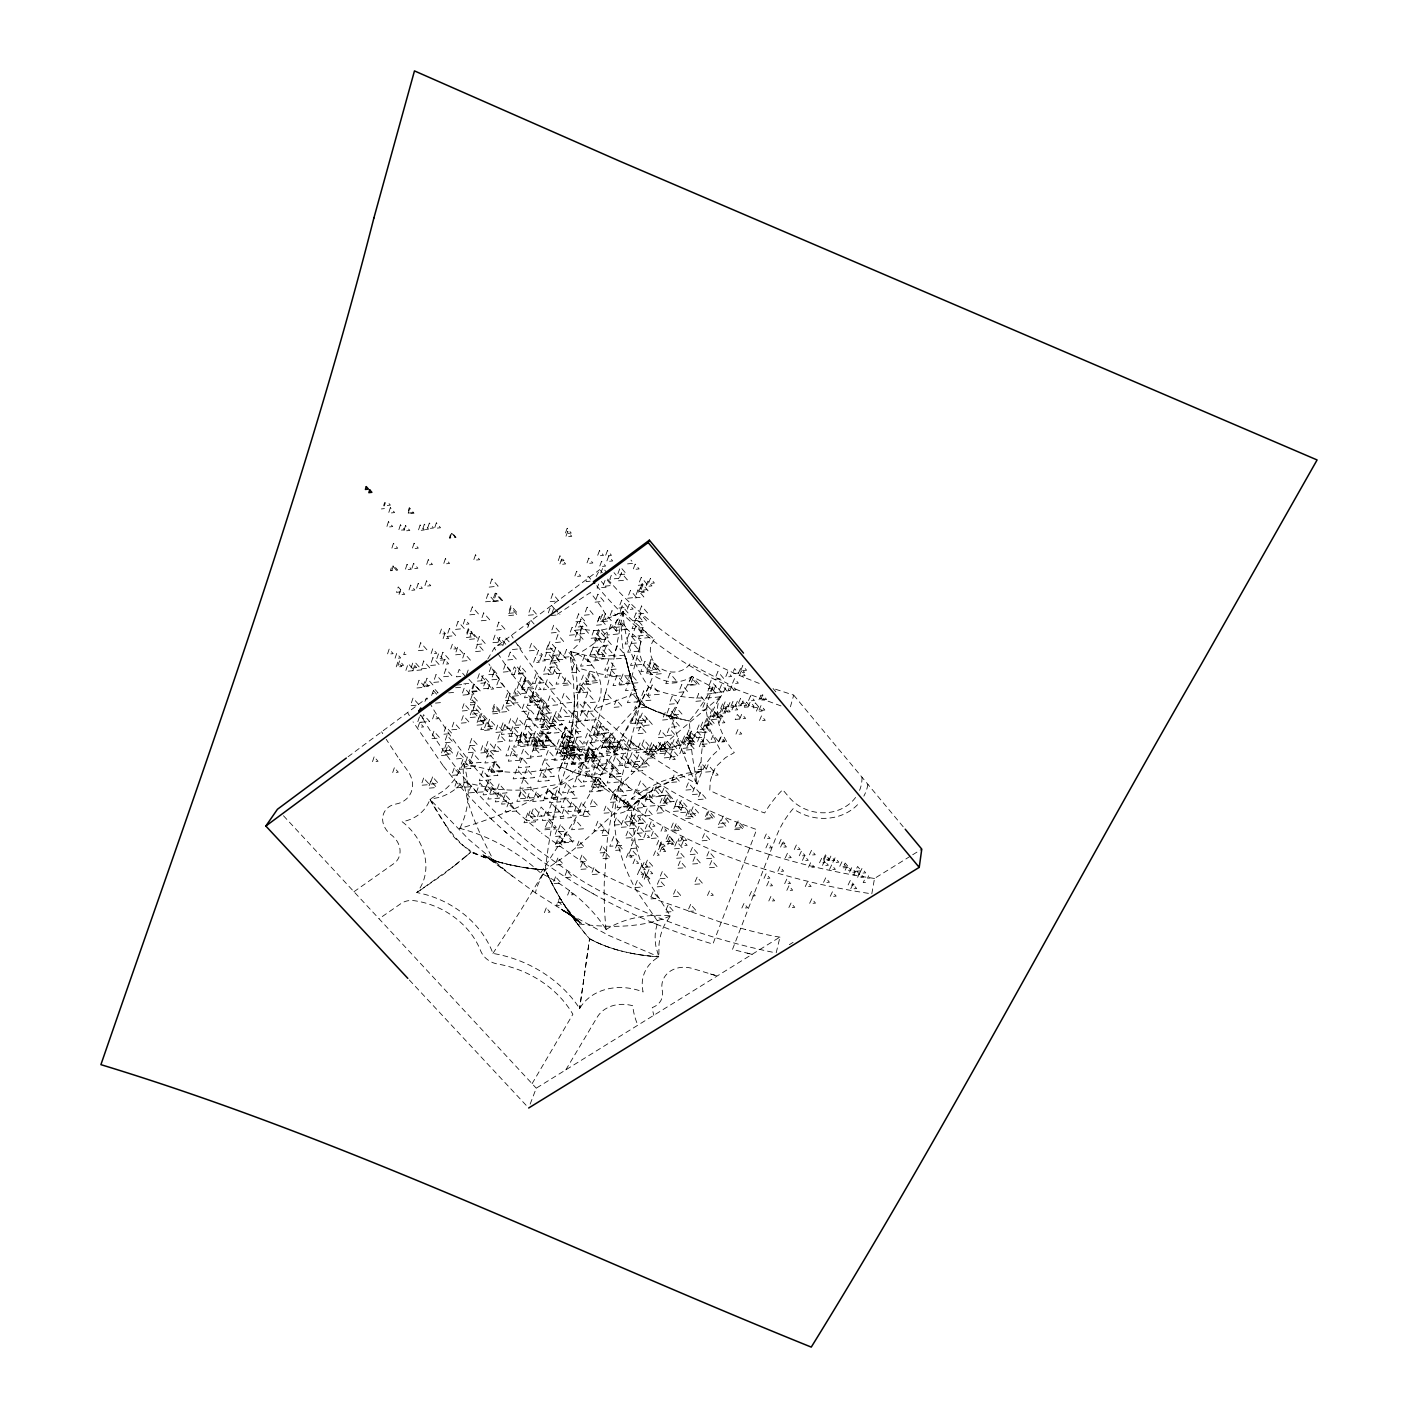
<?xml version="1.0" encoding="UTF-8"?>
<svg xmlns="http://www.w3.org/2000/svg" width="1418" height="1418" viewBox="0 0 1418 1418"><rect width="100%" height="100%" fill="white"/><g stroke="black" fill="none" stroke-linecap="round" stroke-linejoin="round"><path stroke-width="0.75" stroke-dasharray="5 3.75" d="M561.989 767.227L530.651 771.888A165.392 155.058 27.2 0 1 494.049 770.683L463.385 763.628C461.47 797.43 477.955 830.913 493.553 860.318A118.492 59.964 19.5 0 0 535.667 869.057L539.673 869.447M574.379 701.821L573.475 717.207L569.894 738.938L570.249 737.289L566.367 751.824L566.881 750.122L559.277 770.258M561.847 909.789L575.354 918.066L535.455 892.897L536.323 889.086A79.851 9.341 -55.3 0 1 541.233 877.547L545.256 869.819L548.092 848.336A170.125 15.651 -75.4 0 1 553.853 816.041L560.642 783.764L571.915 750.725A188.045 133.186 75.9 0 0 577.87 707.121L576.311 667.665L570.32 657.403L573.492 680.108L574.379 703.239M871.822 893.801L874.516 878.433L910.87 855.887M623.158 611.548L616.795 645.048A439.066 174.148 -84.9 0 1 579.856 774.263M463.385 763.628L455.763 777.613A93.854 77.068 53.1 0 1 443.267 790.996L429.973 799.273A45.411 38.463 30.7 0 1 402.145 821.713A58.546 48.673 29.3 0 1 416.857 892.56A87.863 71.751 26 0 1 492.932 953.428A109.718 88.767 22.8 0 1 579.661 1008.57A52.377 43.089 18.9 0 1 643.116 991.944A43.001 35.929 17.3 0 1 658.838 956.884L656.197 947.809A64.076 53.866 25.2 0 1 655.701 930.155L657.846 921.611L636.168 890.132A211.229 178.349 15.8 0 1 619.577 849.843C611.743 827.403 613.87 804.112 620.818 781.832A172.783 11.734 -75.4 0 1 630.815 740.267L640.298 703.47L645.988 692.374A158.444 5.034 -69.9 0 0 653.397 675.198M640.227 644.499L639.252 648.593L640.546 643.258M776.213 952.772L779.971 937.05L536.252 1088.191L529.428 1106.022M570.32 657.403L572.961 660.168A120.831 4.998 61.2 0 0 573.138 658.023L570.71 651.536L577.941 644.694A23.946 21.483 29.3 0 0 580.051 640.493L580.955 628.599L586.059 629.681A53.441 48.637 29.8 0 0 601.232 630.071L611.211 627.961L621.119 623.973L641.025 641.45L631.187 679.133L640.298 703.47L646.413 706.855M790.429 706.767L793.708 695.121L772.58 688.279M622.91 735.304A464.395 447.999 -1.5 0 0 697.337 784.012C701.325 770.718 708.007 757.318 719.741 749.271L709.567 728.834L706.643 713.201A59.538 53.494 16 0 1 707.529 701.857L712.829 687.287L692.055 676.457A32.543 29.477 22.7 0 1 654.017 675.624A32.543 29.477 22.7 0 1 641.025 641.468M409.749 508.335L407.941 513.919L413.985 513.227L409.323 507.573L407.515 513.174L413.56 512.483M391.74 570.745L393.513 565.286L397.731 570.089L390.375 570.727L392.13 565.286L396.349 570.089M400.62 589.658L398.866 594.957L404.733 594.355L398.228 586.91L396.455 592.334L402.446 591.696M449.949 538.042L451.81 532.494L456.011 537.369L449.311 538.042L451.172 532.512L455.373 537.369M412.833 670.714L415.509 662.844L421.713 669.863L405.548 671.423L408.189 663.606L414.375 670.59M419.462 716.905L417.512 722.577L429.619 721.496L423.557 714.707L420.933 722.276M431.621 695.387L434.192 688.492L438.109 692.906L432.49 693.437M466.522 674.738L468.596 668.906M468.1 694.572L469.925 689.467L473.949 694.04L461.665 695.228L464.306 687.783L470.173 694.43M475.154 703.186L472.424 710.79L481.163 709.993L472.247 699.872L470.421 704.959L476.271 704.427M502.77 645.757L505.641 637.834L511.756 644.889M462.552 787.344L465.157 780.166L470.971 786.671L454.327 788L456.933 780.822L462.747 787.327M527.691 627.554L530.509 619.843L536.412 626.685M514.185 674.578L517.074 666.726L523.153 673.727L511.473 674.596L514.326 666.832L520.353 673.763M476.359 792.467L479.887 782.896L487.615 791.563L468.472 792.91L471.095 785.732L476.891 792.237M548.305 612.895L551.212 605.043L557.168 611.991M525.351 677.503L521.523 687.872L533.735 686.932L522.515 674.046L519.732 681.579L528.365 680.782M521.806 688.031L525.653 677.644M551.815 613.586L553.995 607.684L557.575 611.867M553.091 674.029L555.945 666.425L561.812 673.213L548.287 674.454L551.159 666.797L557.079 673.639M531.218 734.967L527.035 745.833L538.539 744.858L530.757 735.977M543.98 703.558L540.098 713.874L552.045 712.811L541.836 701.041L538.982 708.61L547.756 707.83M537.05 740.267L533.221 750.352L545.008 749.342L534.001 736.686L530.297 746.506L541.747 745.514M600.753 573.191L602.792 567.82L606.78 572.553M598.626 584.074L597.102 588.08L606.142 587.158L601.338 581.486M605.043 580.405L602.756 586.396L611.778 585.474L605.805 578.402M542.066 745.833L546.001 735.977L553.764 744.858L533.239 746.435L536.979 736.562L544.76 745.443M554.509 715.363L547.49 733.585L559.082 732.574L551.283 723.659M547.011 737.218L543.289 746.985L554.704 746.01L545.788 736.066M611.318 575.265L609.793 579.271L618.815 578.331L614.047 572.695M527.283 798.157L530.935 788.621L538.592 797.27L518.616 798.83L522.249 789.294L529.907 797.926M619.701 568.937L617.397 574.946L626.419 574.006L620.464 566.952M561.741 736.988L565.676 726.796L573.67 735.96L561.315 737.183L565.268 726.938L573.28 736.155M579.359 692.87L583.277 682.714L591.111 691.807L578.455 692.994L581.38 685.443L587.194 692.197M537.457 816.449L541.127 807.019L548.695 815.563L530.066 817.052L533.842 807.232L541.747 816.13M569.912 745.425L566.119 755.174L577.587 754.199L566.757 741.933L562.946 751.77L574.485 750.796M642.868 584.96L640.794 590.26L646.821 589.658M592.139 757.531L596.003 747.747L609.74 763.433L598.201 764.391L602.083 754.642M561.156 842.966L565.02 833.27L572.837 842.097L556.919 843.356L559.685 836.372L565.321 842.717M595.471 756.556L591.607 766.287L603.111 765.33L588.789 748.846M610.715 733.088L606.762 743.014L618.443 742.022M609.049 746.914L613.001 737.023L620.694 745.921L603.802 747.233L607.719 737.395L615.394 746.258M615.323 738.211L611.388 748.03L622.981 747.056L606.727 728.533L602.792 738.477L614.473 737.466M619.382 749.129L623.335 739.31L630.975 748.155L616.901 749.289L620.871 739.452L628.529 748.314M662.153 746.293L659.069 753.702L667.878 752.976L658.218 742.057L655.169 749.448L672.912 747.871L667.204 741.224L664.138 748.615M559.33 779.953A50.374 24.017 31.9 0 1 559.614 769.336L562.556 762.459M685.479 742.093L688.599 734.684L694.288 741.348L681.828 742.447M665.786 801.985L668.941 794.541L674.773 801.294L664.652 802.287L667.789 794.842L673.603 801.578M693.65 738.104L696.77 730.678L702.459 737.36L688.102 738.494L691.24 731.032L696.947 737.732M715.47 712.97L713.325 718.022L719.298 717.49M729.898 690.477L732.06 685.39L735.871 689.946L727.966 690.779L730.128 685.692L733.957 690.247M738.548 672.983L740.728 667.878L744.539 672.433L732.397 673.71L734.577 668.587L738.406 673.16M680.853 840.856L682.927 836.053L686.72 840.431L677.857 841.069L679.931 836.265L683.724 840.626M739.682 718.979L741.844 713.963L745.62 718.465L735.198 719.44L737.342 714.459L741.1 718.926M748.048 706.908L750.246 701.857L754.057 706.394L744.361 707.245L746.559 702.176L750.37 706.713M758.417 706.554L756.237 711.535L762.157 711.021L755.28 702.832L753.118 707.83L759.038 707.316M847.308 865.707L845.004 870.528L851.048 870.12L845.163 863.03L842.859 867.851L848.886 867.426M594.213 709.195C610.91 687.269 595.135 658.306 570.71 651.536L574.733 660.097A96.318 6.133 58 0 1 576.807 666.106L576.311 667.665L601.161 674.117L617.752 675.961L630.248 675.801A93.109 22.014 83 0 0 640.316 703.434L638.047 709.319A90.114 12.638 -51 0 1 629.415 725.165L623.034 735.18L601.108 715.895A375.894 358.329 9.1 0 1 594.213 709.195L635.831 693.189A91.886 21.731 83 0 1 627.181 663.376L623.707 651.979A109.168 15.598 -83.4 0 1 621.846 639.128L621.119 623.973M596.127 576.523L599.761 569.611L602.278 572.712M692.055 676.457L683.228 692.994A140.63 6.735 -64.6 0 1 673.656 709.78L669.633 716.108L649.515 708.397M648.859 686.95L631.116 720.078A176.807 1.932 -62 0 1 612.647 754.287L580.068 810.848A175.123 12.673 -59.6 0 1 557.806 846.617L540.488 873.151M560.039 768.467L565.693 754.731L570.798 735.747A185.598 136.163 63 0 0 574.343 694.696M487.774 659.033L494.226 648.079L599.761 569.611M532.069 1083.689L572.872 1014.278A92.861 75.225 22.7 0 0 497.629 964.027A19.763 16.396 23.9 0 1 480.631 950.804A72.85 59.556 26.1 0 0 414.198 900.678A19.781 16.342 26.9 0 0 401.064 903.514L379.049 918.775M565.835 1069.846L597.084 1017.397A32.791 26.977 18.9 0 1 632.765 1005.752A80.418 66.93 16.3 0 0 637.852 1025.179M424.921 701.378L426.978 698.081A461.346 435.025 13.2 0 0 541.552 832.862M712.829 687.287L703.505 701.839A113.422 8.083 -61.2 0 1 694.714 714.442L689.343 720.964L690.601 740.019A97.771 23.415 80.3 0 0 693.562 763.753L697.266 784.154L694.164 778.996A69.411 2.322 56 0 1 690.938 772.934L688.014 765.56L690.938 772.952M492.932 953.428L509.576 927.921A145.859 11.858 -58.2 0 0 529.269 896.477L545.256 869.819L563.761 857.146A167.767 30.239 -47.6 0 0 589.463 836.195L621.545 806.612L634.236 796.721A139.265 110.462 -6.4 0 1 663.145 780.946L684.983 773.501L701.431 771.126L697.284 772.828A101.866 22.528 26.4 0 0 695.157 779.315L697.266 784.154M701.431 771.126L675.624 778.943A132.122 88.182 -2.4 0 0 649.107 792.237L637.692 800.443L628.794 808.898A53.335 25.364 31.4 0 1 618.159 813.577L613.728 813.95M628.032 804.626L630.762 806.47L635.37 843.161A203.518 187.034 7 0 0 650.242 884.158L670.324 915.957L664.758 924.501A85.878 61.098 49.9 0 0 658.98 944.955L658.838 956.884L651.358 956.228M628.014 809.589L646.448 794.222M537.121 869.216C502.77 864.501 463.083 858.103 445.022 824.035A129.924 50.8 71.7 0 1 442.487 820.331A131.714 51.473 71.7 0 1 439.97 816.449A134.09 52.36 71.7 0 1 437.453 812.408A137.085 53.459 71.7 0 1 434.936 808.207A140.683 54.788 71.6 0 1 432.455 803.829A144.92 56.348 71.6 0 1 429.973 799.273L439.438 797.341A70.758 58.528 64 0 0 455.798 788.709L462.729 782.045L494.084 788.78A168.636 143.643 35.4 0 0 530.74 789.454L560.642 783.764L584.925 761.271A170.958 26.818 -47.5 0 0 614.898 731.068L640.298 703.47A97.168 22.954 83 0 1 635.831 693.189M466.097 856.242L470.936 852.005A125.298 63.225 19.5 0 0 493.553 860.336M465.565 856.702L456.809 864.005M720.699 696.468L683.777 727.399A355.652 68.294 -37.8 0 0 612.736 792.449L612.062 791.793M456.259 864.448L416.857 892.56L444.525 873.594L470.936 852.005A145.239 56.56 71.6 0 1 468.312 849.949A140.878 54.93 71.6 0 1 465.689 847.734A137.192 53.547 71.6 0 1 463.083 845.358A134.161 52.395 71.7 0 1 460.478 842.806A131.732 51.491 71.7 0 1 457.89 840.094A129.942 50.818 71.7 0 1 455.284 837.223A128.737 50.357 71.7 0 1 452.714 834.174A128.152 50.144 71.7 0 1 447.574 827.58A128.737 50.357 71.7 0 1 445.004 824.018M643.932 796.03L629.521 808.136L651.943 790.695L674.365 779.421L670.874 780.857M348.084 756.751L426.978 698.081M353.951 891.727L392.609 864.448A21.252 17.743 29.3 0 0 391.138 834.777A20.26 17.069 29.3 0 1 382.807 816.679A20.26 17.069 29.3 0 1 395.817 804.059A25.648 21.731 30.7 0 0 407.64 770.789L397.962 757.194M557.434 614.189L590.402 592.529L597.917 602.331A72.371 64.661 29.8 0 1 607.347 618.443A76.395 69.783 31.8 0 0 622.094 611.371L654.247 639.323M912.696 854.753L921.771 849.116M789.33 944.672L793.087 942.367M580.813 774.529L518.58 806.895A411.716 262.312 -47.5 0 1 459.467 828.52M618.602 613.445L611.264 616.972M670.324 915.957C641.503 928.418 608.109 927.762 577.321 923.721A123.88 53.441 59.4 0 1 554.137 887.633L545.256 869.819L539.319 869.411M387.327 505.446L390.358 505.109L388.213 502.646M381.389 508.938L384.402 508.601M631.187 679.151A95.449 22.546 83 0 1 626.082 658.324L610.892 658.98A103.638 44.454 26.2 0 1 590.118 656.445L570.71 651.536M627.536 563.885L633.58 563.247L630.939 560.092M590.154 581.167L586.113 581.593L588.151 576.204L592.175 580.955M551.088 615.536L559.95 614.65M596.234 638.986L608.18 637.816L600.257 628.529L590.26 655.045L599.14 654.194L593.238 647.317M512.394 649.533L521.062 648.7L516.347 643.276M593.043 647.636L604.99 646.484L597.067 637.196M460.815 676.457L456.525 676.847L459.184 669.331L465.086 676.049M463.775 683.884L472.318 683.086L468.773 679.08M456.685 685.071L465.565 684.256M455.621 687.748L462.002 687.163M448.602 692.906L454.948 692.321M435.468 703.098L441.246 702.566M530.58 701.077L542.545 700.102L534.444 690.779L530.084 702.513L538.875 701.715L532.92 694.891M526.202 719.458L537.741 718.43L529.924 709.496L523.579 726.814L535.135 725.786L527.301 716.852M550.609 725.626L562.538 724.58L554.296 715.523M550.379 725.803L562.343 724.758M533.647 737.608L524.979 738.353L527.78 730.926L538.964 743.776L517.8 745.389L521.505 735.499L529.339 744.397M685.851 737.36L694.678 736.616L688.971 729.915L684.008 741.454L692.835 740.71L687.127 734.028M562.467 748.03L574.024 747.056L566.278 738.175L559.171 756.273L570.674 755.298L562.946 746.488M603.66 756.574L585.279 758.045L589.144 748.279L596.801 757.088M596.694 757.921L584.819 758.914L589.339 747.729L597.279 756.857L578.899 758.311L582.727 748.562L590.402 757.336M545.097 828.236L556.299 827.385L548.766 818.877L544.282 829.831L555.484 828.981L547.933 820.473M855.249 871.29L861.293 870.865L857.571 866.451L853.601 874.906L859.663 874.498L855.94 870.085M557.717 902.539L563.301 902.167L559.561 897.984L556.405 905.783L562.007 905.393L558.249 901.228M538.875 869.376L545.256 869.819L545.948 871.308M544.175 869.748L540.4 869.5M538.645 869.358L537.688 869.269M587.495 776.266L599.69 778.039L603.182 782.47M650.791 956.175L646.307 955.661M596.109 777.72L581.504 774.724M645.757 955.59L641.397 955.005M640.847 954.917L636.593 954.243M636.062 954.154L631.896 953.392M772.42 952.169C712.492 939.78 654.141 918.74 599.708 890.841A384.207 355.351 16.9 0 1 580.334 879.692L534.692 847.556M631.382 953.286L622.856 951.389M747.233 953.144L752.072 954.349L750.335 953.906M749.395 953.694L732.503 949.386L776.284 836.567A121.647 105.18 9.4 0 1 793.123 808.685A47.379 42.008 12.5 0 0 858.369 803.846M622.378 951.265L618.514 950.255M745.549 929.57L721.532 922.462M716.427 975.708L692.87 968.636A25.045 20.916 17.3 0 0 662.277 990.473A19.817 16.502 18.7 0 1 652.262 1007.578A60.513 50.357 16.3 0 0 653.84 1015.27M618.053 950.131L614.295 949.032M714.69 975.212L710.294 973.953M579.076 773.998L580.476 774.441M613.834 948.89L610.201 947.703M579.271 774.068L578.207 773.732M769.318 854.505L749.821 848.088M765.507 869.553L745.602 863.013A517.623 498.516 -0.7 0 1 623.796 802.109A495.095 475.243 2 0 1 488.856 663.908M721.177 922.338L658.253 900.288L605.557 875.881A379.226 351.824 16.8 0 1 586.432 864.856L541.357 833.04M780.999 705.916L739.203 690.584A381.991 373.43 -0.1 0 1 693.313 667.967M578.704 773.891L577.321 773.448M577.268 773.43L574.396 772.438M493.411 860.283L498.693 862.055L481.996 854.717L494.705 861.754L486.108 856.773L492.897 860.886L482.138 853.973L535.455 892.897M609.74 947.561L606.213 946.302M572.907 771.888L571.791 771.463M605.77 946.143L602.349 944.796M759.233 683.423L743.67 677.219M571.72 771.427L567.2 769.602M571.117 771.197L570.231 770.843M585.634 889.458C625.622 912.731 668.569 930.775 712.882 944.087L756.645 829.565A870.652 822.032 -54.4 0 1 729.667 819.303A454.008 436.124 2.6 0 1 511.419 635.299M653.627 923.029L656.481 924.199M601.923 944.618L598.609 943.2M568.264 770.045L566.296 769.194M566.775 769.407L565.374 768.804M598.201 943.023L594.975 941.534M562.308 767.386L564.382 768.343M649.214 708.256L646.679 706.997M594.585 941.339L591.466 939.762M591.093 939.567L589.569 938.734A134.09 57.606 59.3 0 1 578.81 925.653L577.321 923.721M590.81 892.436L593.433 893.907M585.616 889.458C535.047 860.088 489.281 822.174 452.094 776.94M693.367 667.878C656.339 646.236 623.122 618.035 595.932 584.854M698.418 654.797C663.659 634.466 632.339 608.251 606.301 577.534M562.361 910.214L608.606 935.366L658.838 956.884C634.945 955.076 610.768 950.308 589.569 938.734A128.205 55.213 59.4 0 1 545.15 869.819M567.182 913.086L573.652 917.18L560.766 908.885L568.565 913.972M565.871 912.111L578.26 920.247L564.648 911.047L581.681 923.526L568.583 912.749L577.64 920.743L571.489 915.248L575.761 919.236M627.376 804.166L626.472 803.527M626.419 803.492L622.094 800.301M512.447 876.289L469.269 839.881L429.973 799.273L445.022 824.035M622.041 800.248L616.068 795.409M491.727 860.017L502.38 868.454L501.387 867.656M642.655 630.141L643.559 630.868M615.997 795.338L612.753 792.449M504.471 831.108L506.651 833.022M614.774 794.275L607.294 839.917L604.263 882.634A416.715 258.785 -58.4 0 0 606.106 929.783M580.104 923.136L568.6 911.934L573.989 917.623L570.001 913.635L578.03 921.54L567.271 910.143L576.062 919.874L563.868 904.276M611.973 791.723L605.752 785.395M489.511 817.317L491.603 819.32M610.183 790.003L608.96 788.78M409.341 979.998L527.159 1106.395M283.458 815.74L536.252 1088.191M606.319 786.015L603.359 782.665M420.118 715.026L426.18 721.797M433.323 690.46L437.24 694.873M604.547 784.03L603.554 782.896M682.377 741.277L688.049 747.924L679.275 748.669L684.947 735.02L690.655 741.703M793.708 695.121L903.815 827.527M773.023 688.474L775.841 691.842M602.597 781.761L601.852 780.839M452.094 776.94L443.054 765.614M600.931 779.67L599.885 778.305M443.054 765.614L413.063 721.851M397.962 757.194L386.21 739.274M382.771 733.691L381.637 731.812M528.4 625.391L527.266 623.512A430.629 413.489 2.9 0 0 528.772 626.029M409.377 715.647L407.569 712.527M548.057 875.757L549.014 877.707A125.44 54.079 59.4 0 0 578.774 925.706M547.809 875.26L546.178 871.804M688.528 766.978L690.726 772.314L679.789 744.716L671.334 716.622A89.937 38.428 6.9 0 0 676.74 718.111A95.343 40.661 6.9 0 0 689.343 720.964L675.234 717.721A88.058 37.648 6.9 0 1 650.702 708.965L640.298 703.47A90.362 38.623 6.9 0 0 671.281 716.657M560.642 783.764L559.33 779.953M624.576 654.992L628.546 669.225M623.317 611.654A120.672 117.233 -29.4 0 1 570.39 657.58M622.981 611.548A144.211 139.478 44.5 0 0 648.717 687.039A128.967 123.331 -15.4 0 0 720.716 696.646M701.219 771.126A131.927 131.183 43.6 0 1 720.521 696.362M463.633 763.611A141.96 103.922 24.8 0 1 459.698 828.591M459.503 828.289A155.289 124.483 35.7 0 1 540.63 873.027A149.05 117.446 17 0 1 606.337 929.694M605.965 929.605A122.001 90.628 29.7 0 1 670.289 915.762M630.248 675.801A96.442 22.777 83 0 1 626.082 658.324M536.66 869.305A120.991 61.169 19.5 0 1 470.936 852.023M676.74 718.111A89.582 38.286 6.9 0 1 669.633 716.108M779.953 937.156A284.415 257.58 13.1 0 1 745.584 929.481M621.598 782.364A488.43 469.854 1.1 0 1 494.386 648.008M749.643 847.875A508.743 490.805 -1.5 0 1 621.58 782.399M867.905 784.331A47.379 42.008 12.5 0 1 863.863 796.118M874.516 878.469A705.03 684.38 -39.4 0 1 769.495 854.505M534.887 847.361A467.515 439.615 13.5 0 1 420.809 715.044M868.436 893.34A714.459 693.916 -37.7 0 1 765.525 869.518M861.984 777.224A40.98 36.336 12.5 0 1 859.574 790.375M855.603 797.43A40.98 36.336 12.5 0 1 789.188 797.359L782.718 789.702A142.686 123.384 9.4 0 0 764.639 812.975A842.576 796.242 -54.2 0 1 736.97 802.464A430.629 413.489 2.9 0 1 709.762 790.446L710.276 781.247L712.651 773.023A42.115 37.134 16.1 0 1 716.905 765.773L725.555 757.602L734.294 752.621C725.183 740.887 717.295 726.991 717.242 711.73A49.665 44.632 15.9 0 1 719.263 699.34L728.037 683.777L689.928 663.925A21.766 19.728 22.7 0 1 659.813 667.843A21.766 19.728 22.7 0 1 654.247 639.323M743.688 677.201A376.816 369.034 -2.1 0 1 698.365 654.886M579.856 1006.496L579.661 1008.57L589.569 938.734L579.856 1006.496M390.358 507.644L388.567 513.245L394.629 512.554L390.358 507.644M388.461 521.682L386.689 527.248L392.715 526.574L388.461 521.682M393.442 543.342L391.669 548.855L397.678 548.199L393.442 543.342M400.443 524.855L398.635 530.438L404.697 529.747L400.443 524.855M405.566 525.546L403.758 531.112L409.82 530.438L405.566 525.546M407.037 564.382L405.229 569.876L411.273 569.221L407.037 564.382M414.056 543.254L412.23 548.784L418.292 548.128L414.056 543.254M420.118 525.068L418.31 530.616L424.354 529.942L420.118 525.068M424.319 524.252L422.493 529.783L428.537 529.127L424.319 524.252M413.613 563.371L411.787 568.884L417.849 568.228L413.613 563.371M429.317 523.136L427.474 528.666L433.518 527.992L429.317 523.136M389.152 649.125L387.469 654.212L393.176 653.663L389.152 649.125M410.617 585.173L408.809 590.615L414.836 589.994L410.617 585.173M436.336 522.87L434.493 528.418L440.537 527.744L436.336 522.87M418.186 583.436L416.378 588.895L422.404 588.257L418.186 583.436M396.685 653.45L395.002 658.501L400.691 657.952L396.685 653.45M428.271 559.667L426.446 565.162L432.49 564.506L428.271 559.667M397.802 662.117L396.136 667.116L401.773 666.584L397.802 662.117M399.592 660.841L397.909 665.857L403.563 665.308L399.592 660.841M426.552 580.866L424.709 586.325L430.753 585.705L426.552 580.866M404.609 652.12L403.74 654.691L406.629 654.407L404.609 652.12M374.104 756.911L372.473 761.767L378.057 761.289L374.104 756.911M445.429 558.639L443.586 564.098L449.595 563.442L445.429 558.639M412.709 663.128L411.007 668.144L416.679 667.612L412.709 663.128M420.703 642.744L418.009 650.702L426.96 649.834L420.703 642.744M423.716 661.001L421.04 668.888L429.938 668.038L423.716 661.001M413.01 698.117L410.405 705.739L419.108 704.959L413.01 698.117M419.037 680.268L416.396 688.031L425.205 687.216L419.037 680.268M432.756 648.788L431.019 653.875L436.762 653.326L432.756 648.788M441.441 629.06L439.651 634.254L445.482 633.686L441.441 629.06M394.328 767.794L392.662 772.633L398.281 772.172L394.328 767.794M424.691 681.721L422.989 686.666L428.626 686.152L424.691 681.721M432.933 657.615L430.221 665.521L439.155 664.652L432.933 657.615M426.995 678.247L424.319 686.046L433.181 685.213L426.995 678.247M444.756 633.881L442.965 639.039L448.779 638.472L444.756 633.881M438.481 653.875L436.726 658.945L442.451 658.395L438.481 653.875M449.471 628.475L446.705 636.469L455.692 635.583L449.471 628.475M475.491 554.846L473.594 560.34L479.656 559.685L475.491 554.846M442.877 652.28L440.129 660.203L449.081 659.335L442.877 652.28M419.622 722.506L417.92 727.416L423.557 726.92L419.622 722.506M436.017 674.596L433.323 682.43L442.203 681.597L436.017 674.596M444.649 659.352L442.895 664.404L448.602 663.854L444.649 659.352M458.032 621.421L455.267 629.415L464.235 628.529L458.032 621.421M452.36 644.215L450.587 649.338L456.366 648.77L452.36 644.215M445.872 668.924L443.143 676.758L452.058 675.925L445.872 668.924M464.909 619.347L463.101 624.558L468.95 623.973L464.909 619.347M434.227 714.176L432.49 719.174L438.215 718.66L434.227 714.176M457.642 647.246L454.965 654.886L463.597 654.053L457.642 647.246M472.3 606.904L469.5 614.88L478.451 613.976L472.3 606.904M468.348 628.475L466.54 633.633L472.371 633.066L468.348 628.475M468.755 629.592L465.973 637.515L474.906 636.629L468.755 629.592M433.89 731.227L431.249 738.743L439.917 737.98L433.89 731.227M471.715 631.684L469.004 639.412L477.706 638.543L471.715 631.684M464.395 653.326L461.648 661.196L470.546 660.327L464.395 653.326M491.922 578.969L489.068 587.123L498.143 586.166L491.922 578.969M488.058 593.823L485.222 601.835L494.208 600.931L488.058 593.823M423.645 778.057L421.111 785.288L429.53 784.597L423.645 778.057M483.68 612.895L480.879 620.818L489.795 619.932L483.68 612.895M445.89 726.672L443.214 734.276L451.97 733.496L445.89 726.672M479.249 636.682L476.466 644.552L485.346 643.683L479.249 636.682M495.219 593.185L492.365 601.267L501.405 600.328L495.219 593.185M477.618 643.985L474.906 651.642L483.573 650.809L477.618 643.985M496.389 593.38L493.517 601.48L502.575 600.541L496.389 593.38M430.806 780.999L428.254 788.213L436.691 787.522L430.806 780.999M446.989 735.375L444.366 742.766L452.909 742.022L446.989 735.375M432.579 776.922L430.008 784.172L438.463 783.463L432.579 776.922M443.196 748.172L440.573 755.599L449.169 754.855L443.196 748.172M446.386 743.528L443.781 750.866L452.271 750.14L446.386 743.528M453.849 722.223L451.137 729.845L459.928 729.065L453.849 722.223M447.219 746.985L444.561 754.447L453.211 753.72L447.219 746.985M464.005 703.7L461.382 711.056L469.837 710.294L464.005 703.7M473.665 683.848L470.989 691.328L479.55 690.548L473.665 683.848M463.296 715.611L460.584 723.18L469.305 722.4L463.296 715.611M474.392 684.274L471.645 692.019L480.489 691.204L474.392 684.274M479.355 673.656L476.678 681.172L485.257 680.374L479.355 673.656M472.194 695.157L469.553 702.584L478.061 701.804L472.194 695.157M498.817 622.148L495.963 630.106L504.932 629.22L498.817 622.148M495.024 635.087L492.294 642.762L500.962 641.911L495.024 635.087M483.042 675.588L480.277 683.316L489.121 682.501L483.042 675.588M471.964 710.223L469.323 717.597L477.795 716.834L471.964 710.223M458.174 751.646L455.55 758.967L464.041 758.24L458.174 751.646M474.197 706.784L471.538 714.176L480.046 713.414L474.197 706.784M510.941 605.646L508.14 613.427L516.914 612.541L510.941 605.646M499.827 637.409L496.991 645.261L505.907 644.392L499.827 637.409M511.047 607.879L508.247 615.66L517.003 614.774L511.047 607.879M454.168 768.166L451.58 775.38L459.999 774.689L454.168 768.166M485.399 681.314L482.705 688.829L491.284 688.031L485.399 681.314M491.053 667.009L488.271 674.755L497.098 673.922L491.053 667.009M493.889 672.327L491.177 679.86L499.774 679.045L493.889 672.327M489.653 684.38L487.81 689.502L493.659 688.953L489.653 684.38M462.906 759.481L459.326 769.389L470.882 768.414L462.906 759.481M478.788 717.862L476.129 725.236L484.619 724.474L478.788 717.862M480.401 713.839L477.671 721.408L486.392 720.628L480.401 713.839M471.769 738.406L469.074 745.85L477.706 745.106L471.769 738.406M470.102 745.354L467.426 752.745L476.023 752.019L470.102 745.354M481.89 713.236L479.231 720.645L487.757 719.883L481.89 713.236M467.497 756.999L463.899 766.943L475.491 765.968L467.497 756.999M498.587 680.215L495.857 687.73L504.454 686.932L498.587 680.215M484.566 719.529L480.862 729.685L492.631 728.657L484.566 719.529M473.08 753.383L469.447 763.38L481.11 762.405L473.08 753.383M505.322 664.581L502.575 672.15L511.189 671.334L505.322 664.581M510.232 652.138L507.378 660.008L516.347 659.157L510.232 652.138M486.321 723.109L483.627 730.483L492.152 729.721L486.321 723.109M494.315 704.338L491.567 711.942L500.306 711.145L494.315 704.338M489.6 719.263L486.906 726.672L495.467 725.91L489.6 719.263M494.705 706.483L491.993 713.945L500.589 713.165L494.705 706.483M530.74 607.56L527.921 615.306L536.66 614.437L530.74 607.56M482.669 745.638L479.975 753.029L488.59 752.302L482.669 745.638M487.952 741.313L484.265 751.416L495.999 750.406L487.952 741.313M567.182 528.276L565.179 533.717L571.224 533.062L567.182 528.276M507.573 693.154L504.773 700.776L513.546 699.978L507.573 693.154M503.691 704.711L500.944 712.173L509.558 711.393L503.691 704.711M567.714 531.52L565.711 536.961L571.755 536.305L567.714 531.52M488.235 748.934L485.523 756.326L494.138 755.599L488.235 748.934M497.736 725.077L495.024 732.468L503.603 731.723L497.736 725.077M559.968 555.927L558.001 561.298L563.992 560.659L559.968 555.927M510.143 693.526L506.386 703.736L518.155 702.672L510.143 693.526M520.388 665.875L517.605 673.426L526.255 672.611L520.388 665.875M488.483 753.206L484.885 763.008L496.318 762.051L488.483 753.206M508.601 698.578L505.818 706.164L514.574 705.384L508.601 698.578M482.935 770.878L479.284 780.769L490.894 779.829L482.935 770.878M561.634 559.188L559.649 564.559L565.64 563.921L561.634 559.188M531.484 643.293L528.666 650.915L537.351 650.082L531.484 643.293M503 722.861L500.27 730.27L508.867 729.526L503 722.861M515.549 688.687L512.784 696.185L521.399 695.387L515.549 688.687M495.644 744.326L492.915 751.735L501.564 750.991L495.644 744.326M499.615 734.524L496.867 741.986L505.535 741.242L499.615 734.524M518.775 683.919L515 694.164L526.769 693.083L518.775 683.919M552.754 593.805L549.847 601.711L558.727 600.807L552.754 593.805M505.074 724.297L501.334 734.435L513.103 733.407L505.074 724.297M490.167 766.642L486.604 776.32L497.931 775.38L490.167 766.642M494.403 761.484L490.717 771.498L502.415 770.523L494.403 761.484M510.693 718.625L507.024 728.551L518.527 727.54L510.693 718.625M486.622 785.342L483.095 794.895L494.35 793.991L486.622 785.342M494.935 762.831L491.337 772.544L502.716 771.605L494.935 762.831M525.706 679.701L522.001 689.715L533.523 688.669L525.706 679.701M488.607 780.503L485.062 790.092L496.335 789.188L488.607 780.503M535.366 657.58L533.434 662.773L539.372 662.206L535.366 657.58M538.503 650.348L536.571 655.559L542.509 654.992L538.503 650.348M512.713 726.601L509.044 736.491L520.548 735.481L512.713 726.601M528.187 687.765L524.465 697.78L536.004 696.734L528.187 687.765M517.641 717.916L514.84 725.413L523.543 724.651L517.641 717.916M512.802 731.351L509.151 741.171L520.566 740.178L512.802 731.351M491.532 789.347L487.898 799.114L499.42 798.192L491.532 789.347M541.392 656.109L539.443 661.32L545.398 660.753L541.392 656.109M523.986 704.09L521.168 711.659L529.907 710.879L523.986 704.09M553.676 625.232L550.787 632.995L559.596 632.127L553.676 625.232M536.146 673.71L532.406 683.76L543.945 682.696L536.146 673.71M509.682 745.85L505.925 755.936L517.694 754.943L509.682 745.85M548.039 645.137L545.186 652.812L553.942 651.979L548.039 645.137M549.918 641.556L547.047 649.249L555.838 648.398L549.918 641.556M576.647 571.277L574.627 576.665L580.689 576.045L576.647 571.277M536.926 678.159L535.011 683.299L540.932 682.749L536.926 678.159M546.834 652.085L543.98 659.742L552.736 658.909L546.834 652.085M531.076 695.689L527.336 705.685L538.875 704.64L531.076 695.689M499.101 783.924L495.414 793.796L507.059 792.857L499.101 783.924M533.558 691.7L529.729 701.963L541.57 700.882L533.558 691.7M511.969 751.38L508.3 761.2L519.786 760.225L511.969 751.38M517.393 737.023L513.617 747.126L525.387 746.116L517.393 737.023M537.05 684.929L535.135 690.052L541.02 689.502L537.05 684.929M545.664 666.655L542.828 674.259L551.549 673.444L545.664 666.655M498.852 792.378L495.29 801.897L506.545 801.01L498.852 792.378M557.93 634.821L555.023 642.602L563.885 641.751L557.93 634.821M521.842 731.989L518.155 741.862L529.658 740.87L521.842 731.989M521.594 732.964L517.924 742.784L529.357 741.791L521.594 732.964M588.789 558.178L586.751 563.602L592.83 562.964L588.789 558.178M553.375 653.414L550.468 661.143L559.312 660.309L553.375 653.414M526.84 724.758L523.118 734.684L534.675 733.691L526.84 724.758M555.785 647.671L552.86 655.435L561.741 654.584L555.785 647.671M551.832 659.742L548.943 667.435L557.753 666.602L551.832 659.742M554.19 655.471L551.318 663.128L560.075 662.295L554.19 655.471M547.224 679.701L543.431 689.786L555.058 688.705L547.224 679.701M541.109 697.656L537.351 707.653L548.908 706.607L541.109 697.656M505.145 794.629L501.564 804.148L512.82 803.262L505.145 794.629M523.402 749.218L519.697 759.038L531.201 758.081L523.402 749.218M560.34 652.156L557.416 659.919L566.314 659.069L560.34 652.156M516.808 769.194L513.156 778.872L524.554 777.933L516.808 769.194M539.389 710.01L535.579 720.167L547.348 719.121L539.389 710.01M599.495 550.592L597.457 555.998L603.519 555.36L599.495 550.592M539.124 711.694L536.288 719.21L545.008 718.447L539.124 711.694M521.984 757.992L518.297 767.758L529.747 766.801L521.984 757.992M572.074 627.394L569.097 635.264L578.083 634.395L572.074 627.394M578.615 613.852L575.619 621.793L584.624 620.907L578.615 613.852M543.963 706.873L541.127 714.406L549.865 713.626L543.963 706.873M535.437 731.369L531.697 741.277L543.254 740.267L535.437 731.369M508.743 802.18L505.056 811.911L516.595 811.007L508.743 802.18M566.491 649.568L563.566 657.314L572.447 656.463L566.491 649.568M577.268 622.431L574.272 630.354L583.277 629.468L577.268 622.431M541.8 717.083L538.964 724.58L547.685 723.818L541.8 717.083M549.954 695.866L546.143 705.898L557.753 704.852L549.954 695.866M601.604 561.315L599.566 566.704L605.61 566.066L601.604 561.315M559.915 673.975L556.051 684.185L567.82 683.104L559.915 673.975M580.901 619.063L577.888 627.004L586.91 626.118L580.901 619.063M607.471 550.556L605.433 555.945L611.477 555.307L607.471 550.556M544.689 717.526L540.932 727.487L552.506 726.459L544.689 717.526M577.179 632.393L574.201 640.245L583.153 639.376L577.179 632.393M534.019 747.18L530.297 756.982L541.782 756.024L534.019 747.18M587.141 607.241L584.11 615.217L593.149 614.313L587.141 607.241M543.236 723.747L539.46 733.673L551.035 732.663L543.236 723.747M526.769 768.893L523.1 778.588L534.515 777.649L526.769 768.893M544.672 722.453L541.836 729.915L550.521 729.171L544.672 722.453M523.508 778.783L519.857 788.39L531.201 787.486L523.508 778.783M539.177 738.618L535.455 748.456L546.94 747.463L539.177 738.618M608.676 556.193L606.638 561.581L612.665 560.943L608.676 556.193M542.456 731.139L538.698 741.029L550.237 740.036L542.456 731.139M582.39 626.1L579.377 634.041L588.417 633.155L582.39 626.1M520.601 791.581L516.843 801.454L528.542 800.532L520.601 791.581M543.484 731.67L539.655 741.756L551.425 740.745L543.484 731.67M565.676 677.857L562.786 685.408L571.507 684.61L565.676 677.857M551.123 716.285L548.27 723.783L556.99 723.02L551.123 716.285M597.9 594.231L594.851 602.207L603.908 601.303L597.9 594.231M556.228 711.446L552.417 721.425L564.027 720.397L556.228 711.446M573.936 665.077L571.011 672.77L579.856 671.937L573.936 665.077M563.992 693.42L560.128 703.541L571.844 702.477L563.992 693.42M561.758 707.21L557.912 717.242L569.575 716.214L561.758 707.21M543.998 760.438L540.152 770.453L551.939 769.478L543.998 760.438M593.894 630.425L590.863 638.295L599.867 637.409L593.894 630.425M548.217 750.37L544.477 760.137L555.945 759.179L548.217 750.37M584.535 655.807L580.565 666.159L592.458 665.024L584.535 655.807M599.265 617.326L596.234 625.232L605.238 624.345L599.265 617.326M599.761 616.316L597.705 621.651L603.784 621.066L599.761 616.316M541.57 771.835L537.865 781.495L549.28 780.574L541.57 771.835M602.207 614.685L600.151 620.038L606.248 619.436L602.207 614.685M527.762 813.028L524.022 822.759L535.632 821.873L527.762 813.028M536.323 791.988L532.672 801.507L543.963 800.621L536.323 791.988M598.538 629.822L594.514 640.298L606.479 639.146L598.538 629.822M578.03 684.983L575.141 692.516L583.844 691.718L578.03 684.983M605.415 613.71L602.384 621.58L611.353 620.694L605.415 613.71M546.621 767.634L542.899 777.312L554.314 776.39L546.621 767.634M591.466 651.146L587.477 661.515L599.389 660.398L591.466 651.146M621.385 572.854L618.319 580.831L627.323 579.891L621.385 572.854M530.066 811.025L526.308 820.792L537.936 819.888L530.066 811.025M583.347 675.074L579.43 685.266L591.2 684.185L583.347 675.074M559.135 739.452L555.342 749.307L566.881 748.314L559.135 739.452M565.729 728.108L561.918 738.016L573.492 737.023L565.729 728.108M557.806 750.583L554.03 760.349L565.516 759.374L557.806 750.583M560.819 743.457L557.026 753.259L568.529 752.284L560.819 743.457M611.973 610.715L609.917 616.015L615.961 615.43L611.973 610.715M572.925 712.545L569.043 722.595L580.742 721.567L572.925 712.545M564.258 736.846L560.464 746.701L572.003 745.726L564.258 736.846M577.959 701.662L574.06 711.747L585.776 710.702L577.959 701.662M589.516 671.494L585.563 681.739L597.386 680.64L589.516 671.494M565.835 733.159L562.007 743.05L573.581 742.057L565.835 733.159M598.945 649.409L594.957 659.76L606.833 658.626L598.945 649.409M589.941 673.444L586.006 683.636L597.776 682.554L589.941 673.444M600.505 647.157L597.51 654.886L606.372 654.035L600.505 647.157M572.961 722.542L569.097 732.521L580.76 731.511L572.961 722.542M605.646 637.887L602.632 645.633L611.512 644.782L605.646 637.887M610.874 624.664L606.833 635.069L618.744 633.917L610.874 624.664M547.968 788.497L544.122 798.44L555.909 797.501L547.968 788.497M635.14 564.187L633.066 569.54L639.11 568.919L635.14 564.187M548.199 789.436L544.494 798.99L555.838 798.086L548.199 789.436M566.314 743.83L562.521 753.649L574.042 752.674L566.314 743.83M621.704 600.222L618.656 608.092L627.607 607.188L621.704 600.222M567.36 744.096L563.549 753.897L575.052 752.923L567.36 744.096M573.528 727.948L569.681 737.856L581.291 736.864L573.528 727.948M587.637 693.065L583.702 703.168L595.436 702.123L587.637 693.065M606.213 646.129L602.207 656.463L614.083 655.346L606.213 646.129M622.13 605.947L619.063 613.834L628.05 612.948L622.13 605.947M585.262 702.016L581.345 712.084L593.061 711.038L585.262 702.016M617.238 619.684L614.207 627.483L623.122 626.614L617.238 619.684M582.16 710.95L578.26 721L589.977 719.972L582.16 710.95M630.443 590.367L627.376 598.272L636.345 597.35L630.443 590.367M619.826 619.985L615.766 630.407L627.678 629.255L619.826 619.985M545.983 811.131L542.314 820.526L553.552 819.675L545.983 811.131M568.21 753.72L564.311 763.753L576.116 762.76L568.21 753.72M553.233 793.158L549.51 802.694L560.837 801.79L553.233 793.158M573.794 740.675L569.947 750.512L581.504 749.537L573.794 740.675M577.091 737.537L573.102 747.729L585.067 746.719L577.091 737.537M551.637 803.35L547.951 812.798L559.206 811.929L551.637 803.35M629.184 604.458L627.146 609.687L633.102 609.102L629.184 604.458M557.061 790.021L553.321 799.575L564.683 798.671L557.061 790.021M574.786 745.638L570.958 755.422L582.461 754.447L574.786 745.638M588.665 710.648L584.748 720.699L596.446 719.67L588.665 710.648M608.712 659.866L604.688 670.147L616.546 669.03L608.712 659.866M641.255 577.339L638.135 585.333L647.175 584.393L641.255 577.339M575.637 746.364L571.826 756.131L583.312 755.174L575.637 746.364M637.976 589.977L634.874 597.9L643.878 596.996L637.976 589.977M608.889 667.063L604.883 677.308L616.724 676.209L608.889 667.063M617.379 645.899L613.338 656.233L625.232 655.098L617.379 645.899M640.351 587.566L638.277 592.866L644.304 592.245L640.351 587.566M575.034 754.979L571.259 764.639L582.638 763.699L575.034 754.979M642.159 583.755L639.039 591.714L648.079 590.792L642.159 583.755M576.346 753.702L572.535 763.469L584.039 762.512L576.346 753.702M556.317 807.781L552.63 817.211L563.885 816.343L556.317 807.781M566.367 783.215L562.591 792.822L573.989 791.9L566.367 783.215M587.371 733.248L583.507 743.121L595.081 742.128L587.371 733.248M648.008 581.203L645.934 586.503L651.943 585.882L648.008 581.203M636.044 612.984L632.96 620.854L641.929 619.967L636.044 612.984M650.454 578.367L648.38 583.649L654.389 583.028L650.454 578.367M596.092 717.703L592.157 727.7L603.855 726.69L596.092 717.703M605.876 692.356L602.934 699.872L611.654 699.074L605.876 692.356M629.202 633.704L625.108 644.091L637.054 642.939L629.202 633.704M565.02 797.643L561.103 807.569L572.925 806.629L565.02 797.643M593.149 725.892L589.232 735.871L600.913 734.861L593.149 725.892M588.098 740.551L584.234 750.37L595.773 749.395L588.098 740.551M636.186 618.248L632.074 628.706L644.038 627.536L636.186 618.248M569.274 789.082L565.357 799.025L577.197 798.086L569.274 789.082M641.627 605.965L638.508 613.852L647.512 612.966L641.627 605.965M582.231 762.405L578.438 772.048L589.835 771.108L582.231 762.405M635.884 626.136L631.772 636.576L643.737 635.406L635.884 626.136M640.652 613.923L637.568 621.793L646.555 620.907L640.652 613.923M563.992 809.04L560.27 818.47L571.56 817.601L563.992 809.04M588.86 746.4L584.996 756.184L596.535 755.209L588.86 746.4M576.825 777.294L573.032 786.919L584.446 785.997L576.825 777.294M617.043 675.464L613.019 685.656L624.842 684.575L617.043 675.464M557.079 829.53L554.332 836.514L562.716 835.893L557.079 829.53M598.431 724.456L594.496 734.418L606.177 733.407L598.431 724.456M631.808 641.858L627.713 652.245L639.66 651.092L631.808 641.858M560.323 824.815L557.558 831.817L565.977 831.196L560.323 824.815M589.356 752.001L585.51 761.75L597.013 760.792L589.356 752.001M601.037 723.712L597.102 733.673L608.801 732.681L601.037 723.712M599.406 731.068L595.489 741.011L607.152 740.001L599.406 731.068M571.649 802.109L567.891 811.61L579.218 810.724L571.649 802.109M557.363 839.935L554.615 846.9L562.999 846.28L557.363 839.935M589.64 758.665L585.811 768.379L597.279 767.422L589.64 758.665M622.998 674.011L618.957 684.22L630.797 683.139L622.998 674.011M642.62 628.156L638.49 638.614L650.49 637.462L642.62 628.156M587.105 772.278L583.294 781.885L594.691 780.964L587.105 772.278M616.405 699.907L613.427 707.387L622.183 706.607L616.405 699.907M634.644 655.169L630.549 665.485L642.478 664.368L634.644 655.169M576.275 806.505L572.518 815.988L583.844 815.102L576.275 806.505M566.136 832.118L562.272 841.831L573.953 840.963L566.136 832.118M630.549 673.55L626.472 683.795L638.366 682.714L630.549 673.55M557.841 858.067L555.076 864.98L563.46 864.395L557.841 858.067M603.093 743.954L599.194 753.756L610.75 752.781L603.093 743.954M605.965 737.785L602.03 747.658L613.675 746.666L605.965 737.785M595.347 765.401L591.501 775.097L602.969 774.157L595.347 765.401M629.557 680.48L625.48 690.69L637.356 689.609L629.557 680.48M581.362 802.73L577.587 812.23L588.949 811.344L581.362 802.73M575.478 819.905L571.56 829.725L583.365 828.821L575.478 819.905M598.467 764.001L594.479 773.998L606.337 773.023L598.467 764.001M555.572 876.767L552.825 883.644L561.191 883.059L555.572 876.767M593.291 782.346L589.463 791.918L600.86 791.014L593.291 782.346M595.72 777.613L592.83 784.845L601.445 784.154L595.72 777.613M610.201 741.862L606.301 751.646L617.84 750.689L610.201 741.862M596.464 777.879L592.618 787.504L604.068 786.582L596.464 777.879M631.471 692.569L627.412 702.69L639.217 701.626L631.471 692.569M610.591 745.868L606.674 755.652L618.248 754.677L610.591 745.868M585.279 809.554L582.443 816.662L590.951 816.006L585.279 809.554M546.249 907.945L544.441 912.483L550.007 912.111L546.249 907.945M644.96 661.391L640.83 671.707L652.794 670.608L644.96 661.391M607.843 759.197L603.926 768.946L615.483 767.989L607.843 759.197M592.352 799.663L589.498 806.807L598.041 806.133L592.352 799.663M600.027 783.41L597.12 790.641L605.716 789.95L600.027 783.41M650.986 659.583L646.821 669.952L658.856 668.835L650.986 659.583M566.934 870.758L564.169 877.671L572.571 877.068L566.934 870.758M578.987 841.069L576.187 848.053L584.624 847.432L578.987 841.069M618 744.432L614.083 754.216L625.639 753.242L618 744.432M650.667 662.862L646.519 673.196L658.519 672.079L650.667 662.862M615.252 756.609L611.318 766.376L622.892 765.419L615.252 756.609M638.791 698.028L634.661 708.291L646.661 707.227L638.791 698.028M613.267 764.816L609.35 774.547L620.924 773.608L613.267 764.816M654.141 664.404L649.976 674.755L661.993 673.639L654.141 664.404M643.683 690.903L639.536 701.201L651.571 700.12L643.683 690.903M633.775 716.001L630.744 723.499L639.553 722.737L633.775 716.001M611.158 772.987L607.134 782.949L618.992 781.992L611.158 772.987M613.622 767.333L609.58 777.348L621.474 776.373L613.622 767.333M581.929 855.107L579.111 862.055L587.566 861.453L581.929 855.107M628.848 739.735L624.859 749.573L636.487 748.58L628.848 739.735M623.388 754.376L619.436 764.16L631.028 763.203L623.388 754.376M652.138 685L647.973 695.299L660.008 694.217L652.138 685M640.103 715.736L637.036 723.304L645.917 722.524L640.103 715.736M569.487 890.504L567.643 895.095L573.244 894.705L569.487 890.504M597.864 821.199L593.876 831.037L605.734 830.15L597.864 821.199M638.703 720.521L635.672 728.037L644.499 727.274L638.703 720.521M642.283 713.059L639.199 720.663L648.132 719.883L642.283 713.059M631.613 741.082L627.642 750.884L639.234 749.909L631.613 741.082M582.603 862.463L579.785 869.411L588.222 868.809L582.603 862.463M605.894 806.133L603.005 813.241L611.548 812.585L605.894 806.133M612.47 795.214L609.545 802.428L618.159 801.737L612.47 795.214M640.457 726.229L637.409 733.709L646.254 732.964L640.457 726.229M629.344 757.744L625.356 767.528L636.983 766.571L629.344 757.744M632.091 752.568L628.121 762.352L639.713 761.395L632.091 752.568M618.691 786.724L614.756 796.402L626.313 795.48L618.691 786.724M646.75 717.951L643.683 725.52L652.564 724.74L646.75 717.951M604.086 828.679L601.197 835.734L609.722 835.096L604.086 828.679M623.69 781.407L619.648 791.35L631.506 790.393L623.69 781.407M640.067 743.014L636.079 752.816L647.671 751.841L640.067 743.014M670.005 673.337L665.786 683.689L677.839 682.59L670.005 673.337M635.14 761.856L631.134 771.64L642.779 770.683L635.14 761.856M644.002 739.912L639.979 749.75L651.624 748.757L644.002 739.912M621.031 797.731L616.99 807.622L628.865 806.7L621.031 797.731M638.667 754.837L634.661 764.639L646.289 763.682L638.667 754.837M601.906 845.961L599.034 852.98L607.542 852.36L601.906 845.961M593.947 867.621L591.093 874.587L599.584 873.984L593.947 867.621M616.281 818.026L613.356 825.134L621.935 824.478L616.281 818.026M625.249 799.167L622.289 806.381L630.957 805.708L625.249 799.167M604.742 851.722L601.852 858.723L610.378 858.103L604.742 851.722M647.76 747.002L644.747 754.341L653.45 753.614L647.76 747.002M644.038 759.853L641.007 767.209L649.763 766.482L644.038 759.853M651.66 742.731L648.629 750.104L657.367 749.378L651.66 742.731M613.817 836.496L609.793 846.28L621.633 845.412L613.817 836.496M665.202 712.492L662.064 720.078L671.015 719.298L665.202 712.492M649.798 751.026L646.785 758.364L655.488 757.637L649.798 751.026M672.097 696.575L668.924 704.267L677.946 703.47L672.097 696.575M628.848 803.492L625.887 810.671L634.52 810.015L628.848 803.492M651.748 747.623L648.682 755.032L657.491 754.287L651.748 747.623M653.627 744.45L650.596 751.806L659.317 751.079L653.627 744.45M635.76 789.33L631.701 799.22L643.542 798.281L635.76 789.33M668.977 708.468L665.84 716.108L674.826 715.31L668.977 708.468M623.122 820.278L620.198 827.368L628.741 826.712L623.122 820.278M660.735 730.252L657.668 737.714L666.495 736.97L660.735 730.252M640.493 780.893L636.381 790.872L648.31 789.932L640.493 780.893M627.518 814.854L624.558 821.979L633.172 821.323L627.518 814.854M681.774 684.628L678.584 692.339L687.624 691.523L681.774 684.628M617.433 843.391L614.508 850.446L623.069 849.807L617.433 843.391M672.628 711.233L669.491 718.82L678.442 718.04L672.628 711.233M660.593 742.483L657.544 749.856L666.3 749.129L660.593 742.483M635.087 806.115L631.01 815.97L642.886 815.066L635.087 806.115M676.28 707.422L673.125 715.044L682.111 714.264L676.28 707.422M631.914 815.97L628.954 823.114L637.568 822.458L631.914 815.97M669.207 728.125L666.123 735.605L674.95 734.843L669.207 728.125M662.614 744.113L659.565 751.469L668.303 750.742L662.614 744.113M639.642 800.904L636.647 808.136L645.35 807.462L639.642 800.904M691.062 677.166L687.854 684.912L696.894 684.079L691.062 677.166M631.63 821.625L628.688 828.75L637.285 828.112L631.63 821.625M673.958 719.67L670.838 727.186L679.701 726.424L673.958 719.67M627.89 831.125L624.984 838.127L633.456 837.489L627.89 831.125M665.042 741.614L661.976 748.988L670.732 748.261L665.042 741.614M635.441 813.985L631.365 823.84L643.24 822.936L635.441 813.985M693.331 677.556L690.123 685.284L699.163 684.469L693.331 677.556M647.264 792.485L644.233 799.77L652.971 799.078L647.264 792.485M666.513 750.618L663.464 757.956L672.203 757.23L666.513 750.618M647.388 796.721L643.293 806.558L655.134 805.654L647.388 796.721M640.44 816.644L637.462 823.805L646.112 823.149L640.44 816.644M671.583 742.518L668.516 749.892L677.272 749.165L671.583 742.518M653.255 787.38L649.125 797.324L661.054 796.384L653.255 787.38M635.548 830.523L631.453 840.325L643.347 839.438L635.548 830.523M674.046 739.593L670.962 746.985L679.754 746.258L674.046 739.593M639.093 826.251L636.133 833.376L644.747 832.721L639.093 826.251M628.298 852.927L626.348 857.571L632.02 857.163L628.298 852.927M633.243 841.264L630.177 848.584L639.093 847.929L633.243 841.264M656.268 786.21L652.103 796.189L664.085 795.232L656.268 786.21M647.14 808.756L644.126 815.97L652.829 815.315L647.14 808.756M631.028 848.797L627.979 856.1L636.859 855.444L631.028 848.797M672.486 749.608L669.402 757.017L678.212 756.29L672.486 749.608M671.476 754.996L669.402 759.924L675.287 759.445L671.476 754.996M678.495 738.282L675.393 745.691L684.185 744.946L678.495 738.282M698.666 693.686L695.458 701.343L704.462 700.545L698.666 693.686M647.211 824.248L644.215 831.373L652.865 830.718L647.211 824.248M663.837 788.355L660.77 795.675L669.562 794.984L663.837 788.355M645.757 833.11L643.772 837.861L649.533 837.435L645.757 833.11M634.927 859.095L632.995 863.704L638.632 863.296L634.927 859.095M651.146 821.837L649.143 826.623L654.921 826.18L651.146 821.837M681.774 749.058L679.701 753.986L685.585 753.507L681.774 749.058M711.003 680.764L707.777 688.439L716.781 687.624L711.003 680.764M662.011 798.387L655.86 813.276L664.723 812.585L658.945 805.938L667.807 805.087L662.011 798.387M709.869 686.365L706.66 694.04L715.665 693.225L709.869 686.365M689.609 736.226L686.507 743.617L695.299 742.872L689.609 736.226M665.485 795.817L662.366 803.226L671.299 802.535L665.485 795.817M674.046 775.043L670.962 782.399L679.771 781.69L674.046 775.043M704.835 702.708L701.644 710.312L710.613 709.514L704.835 702.708M717.916 671.618L714.672 679.311L723.694 678.495L717.916 671.618M688.829 742.678L685.709 750.069L694.519 749.324L688.829 742.678M690.424 740.161L688.333 745.106L694.217 744.61L690.424 740.161M653.237 831.427L650.242 838.517L658.874 837.878L653.237 831.427M699.074 724.952L695.919 732.45L704.799 731.688L699.074 724.952M715.736 685.479L712.51 693.136L721.514 692.339L715.736 685.479M639.394 870.014L637.462 874.605L643.081 874.215L639.394 870.014M641.645 865.459L639.695 870.049L645.332 869.659L641.645 865.459M702.708 722.081L699.553 729.561L708.415 728.799L702.708 722.081M644.056 862.41L642.088 867.036L647.76 866.628L644.056 862.41M637.302 880.436L634.271 887.597L643.081 886.994L637.302 880.436M706.696 718.536L703.505 726.051L712.421 725.289L706.696 718.536M647.388 860.106L644.321 867.373L653.184 866.735L647.388 860.106M699.535 736.811L697.443 741.756L703.328 741.26L699.535 736.811M704.427 725.147L701.272 732.574L710.099 731.83L704.427 725.147M721.549 684.61L718.323 692.25L727.31 691.435L721.549 684.61M708.628 716.852L705.437 724.403L714.353 723.623L708.628 716.852M712.261 708.894L709.089 716.409L717.951 715.629L712.261 708.894M727.771 671.955L725.608 677.077L731.599 676.528L727.771 671.955M662.95 826.588L660.93 831.373L666.744 830.948L662.95 826.588M644.197 872.939L642.248 877.529L647.884 877.122L644.197 872.939M658.732 840.36L656.711 845.128L662.507 844.703L658.732 840.36M701.201 742.163L699.092 747.109L704.976 746.612L701.201 742.163M655.524 850.906L653.556 855.533L659.21 855.125L655.524 850.906M677.308 799.522L674.206 806.824L683.015 806.133L677.308 799.522M714.548 712.031L711.34 719.582L720.291 718.82L714.548 712.031M675.748 804.13L672.628 811.468L681.509 810.795L675.748 804.13M646.147 874.622L644.215 879.195L649.816 878.806L646.147 874.622M704.551 736.988L701.396 744.415L710.223 743.67L704.551 736.988M649.001 869.464L647.051 874.055L652.688 873.665L649.001 869.464M661.302 841.813L659.264 846.581L665.077 846.156L661.302 841.813M660.558 845.039L658.555 849.736L664.28 849.311L660.558 845.039M717.579 711.499L715.434 716.533L721.408 716.001L717.579 711.499M688.333 782.771L685.195 790.127L694.04 789.418L688.333 782.771M681.384 800.337L678.229 807.746L687.198 807.055L681.384 800.337M719.139 712.297L716.994 717.295L722.932 716.781L719.139 712.297M722.613 703.877L720.468 708.911L726.406 708.397L722.613 703.877M661.958 847.184L659.973 851.864L665.68 851.456L661.958 847.184M668.073 834.511L665.042 841.636L673.71 840.998L668.073 834.511M721.851 708.362L719.688 713.431L725.679 712.899L721.851 708.362M734.542 678.584L732.379 683.689L738.353 683.139L734.542 678.584M673.231 823.007L670.129 830.292L678.992 829.636L673.231 823.007M725.147 701.839L723.003 706.891L728.958 706.359L725.147 701.839M723.907 706.944L721.727 712.031L727.753 711.499L723.907 706.944M700.581 762.281L697.426 769.69L706.306 768.964L700.581 762.281M669.42 836.726L666.389 843.816L675.057 843.196L669.42 836.726M682.98 805.371L679.878 812.656L688.687 811.965L682.98 805.371M713.148 735.109L709.975 742.536L718.837 741.791L713.148 735.109M742.766 665.68L740.586 670.803L746.577 670.235L742.766 665.68M676.12 823.787L673.054 830.983L681.792 830.328L676.12 823.787M721.071 718.199L718.944 723.18L724.846 722.684L721.071 718.199M741.295 671.104L739.115 676.209L745.106 675.659L741.295 671.104M669.845 839.952L667.807 844.738L673.639 844.313L669.845 839.952M726.37 707.316L724.226 712.315L730.146 711.801L726.37 707.316M729.951 702.53L727.806 707.564L733.744 707.033L729.951 702.53M694.731 787.274L691.594 794.612L700.457 793.92L694.731 787.274M732.911 701.733L730.713 706.838L736.757 706.306L732.911 701.733M653.06 891.833L650.011 898.959L658.803 898.356L653.06 891.833M687.907 811.397L684.788 818.665L693.597 817.991L687.907 811.397M662.277 871.538L659.193 878.752L668.055 878.132L662.277 871.538M708.096 764.727L704.923 772.136L713.803 771.427L708.096 764.727M733.957 705.295L731.812 710.294L737.714 709.78L733.957 705.295M659.317 879.745L656.25 886.906L665.077 886.303L659.317 879.745M720.433 737.342L718.306 742.288L724.208 741.791L720.433 737.342M721.159 736.74L719.032 741.703L724.952 741.206L721.159 736.74M690.194 809.589L687.056 816.91L695.919 816.236L690.194 809.589M676.794 841.601L673.674 848.868L682.554 848.212L676.794 841.601M737.36 701.166L735.198 706.199L741.135 705.668L737.36 701.166M693.136 806.718L689.963 814.092L698.897 813.4L693.136 806.718M740.426 698.649L738.229 703.771L744.29 703.239L740.426 698.649M700.581 792.272L697.426 799.61L706.306 798.919L700.581 792.272M743.014 700.9L740.852 705.898L746.79 705.384L743.014 700.9M678.903 851.066L675.783 858.315L684.664 857.677L678.903 851.066M683.352 840.927L681.278 845.731L687.145 845.305L683.352 840.927M714.3 770.577L712.173 775.504L718.111 775.026L714.3 770.577M750.547 695.901L748.332 701.041L754.429 700.51L750.547 695.901M680.197 861.098L677.077 868.33L685.957 867.71L680.197 861.098M737.945 729.526L735.8 734.471L741.72 733.975L737.945 729.526M707.493 811.982L704.303 819.32L713.236 818.647L707.493 811.982M692.445 847.379L689.308 854.611L698.17 853.973L692.445 847.379M668.073 905.074L664.989 912.129L673.763 911.561L668.073 905.074M709.035 810.83L705.827 818.204L714.796 817.53L709.035 810.83M675.535 889.6L672.433 896.725L681.26 896.141L675.535 889.6M760.987 695.174L758.719 700.35L764.851 699.801L760.987 695.174M762.707 694.855L760.438 700.067L766.606 699.517L762.707 694.855M704.445 833.589L701.29 840.839L710.152 840.183L704.445 833.589M694.962 856.809L691.807 864.041L700.687 863.402L694.962 856.809M761.023 705.561L758.86 710.542L764.781 710.028L761.023 705.561M761.501 715.877L759.321 720.858L765.259 720.344L761.501 715.877M720.574 820.083L717.366 827.368L726.264 826.694L720.574 820.083M723.286 816.059L720.06 823.415L729.029 822.741L723.286 816.059M697.107 877.157L693.969 884.336L702.832 883.733L697.107 877.157M708.929 851.509L705.739 858.723L714.619 858.085L708.929 851.509M690.637 904.383L687.517 911.455L696.309 910.87L690.637 904.383M711.801 860.513L708.628 867.727L717.508 867.107L711.801 860.513M737.13 822.458L733.886 829.76L742.837 829.105L737.13 822.458M738.175 820.916L734.914 828.254L743.901 827.58L738.175 820.916M709.514 890.912L707.405 895.662L713.307 895.254L709.514 890.912M766.305 833.979L764.089 838.836L770.08 838.41L766.305 833.979M767.989 843.356L765.809 848.159L771.746 847.734L767.989 843.356M743.954 903.479L741.791 908.194L747.711 907.804L743.954 903.479M751.505 891.408L749.324 896.158L755.262 895.768L751.505 891.408M781.105 839.332L778.872 844.206L784.881 843.763L781.105 839.332M766.092 873.789L763.894 878.575L769.85 878.167L766.092 873.789M782.647 842.54L780.432 847.361L786.405 846.936L782.647 842.54M768.769 881.376L766.571 886.144L772.526 885.754L768.769 881.376M779.918 866.752L777.702 871.556L783.675 871.131L779.918 866.752M787.433 853.264L785.217 858.067L791.191 857.642L787.433 853.264M770.896 896.442L768.716 901.192L774.653 900.784L770.896 896.442M796.367 845.004L794.115 849.843L800.124 849.417L796.367 845.004M786.777 879.16L784.562 883.928L790.535 883.52L786.777 879.16M801.383 851.243L799.132 856.047L805.123 855.621L801.383 851.243M788.94 885.842L786.724 890.593L792.68 890.203L788.94 885.842M804.52 855.887L802.269 860.708L808.26 860.283L804.52 855.887M811.521 850.321L809.253 855.178L815.261 854.753L811.521 850.321M791.031 903.018L788.798 907.733L794.754 907.343L791.031 903.018M810.635 862.729L808.384 867.532L814.375 867.125L810.635 862.729M807.391 882.067L805.14 886.835L811.131 886.427L807.391 882.067M821.66 858.262L819.391 863.066L825.382 862.64L821.66 858.262M825.506 854.753L823.22 859.574L829.229 859.148L825.506 854.753M826.056 855.657L823.769 860.496L829.796 860.07L826.056 855.657M824.62 860.832L822.351 865.654L828.36 865.228L824.62 860.832M830.895 856.1L828.608 860.921L834.635 860.496L830.895 856.1M811.787 898.782L809.554 903.532L815.51 903.124L811.787 898.782M825.701 877.848L823.415 882.634L829.424 882.226L825.701 877.848M831.639 864.962L829.353 869.766L835.379 869.358L831.639 864.962M835.078 857.819L832.774 862.623L838.782 862.197L835.078 857.819M841.938 861.789L839.616 866.611L845.66 866.185L841.938 861.789M832.437 891.78L830.15 896.548L836.141 896.141L832.437 891.78M851.722 867.656L849.4 872.478L855.444 872.07L851.722 867.656M850.304 880.454L847.982 885.257L854.008 884.85L850.304 880.454M852.962 884.194L850.64 888.98L856.667 888.59L852.962 884.194M859.804 872.832L857.465 877.636L863.527 877.228L859.804 872.832M861.967 868.472L859.627 873.293L865.689 872.868L861.967 868.472M864.36 880.188L863.19 882.599L866.221 882.386L864.36 880.188M868.702 875.757L867.515 878.167L870.546 877.955L868.702 875.757"/><path stroke-width="1.5" d="M528.666 1108.007L919.219 867.373L921.771 849.116L905.198 829.193M384.048 505.588L384.934 502.77M407.835 978.367L265.84 826.038L648.203 542.58L649.373 540.187L743.511 653.095M420.809 707.954L418.753 711.251L486.711 660.841M265.84 826.038L277.449 809.27L346.311 758.063M649.373 540.187L593.38 581.717L594.656 583.294M648.203 542.58L919.219 867.373M373.873 218.053C300.598 505.801 197.581 784.314 100.908 1064.652C345.106 1138.955 575.07 1251.793 811.256 1347.1C949.085 1124.261 1069.81 891.443 1201.011 664.723L1317.092 459.946L619.843 161.227L414.464 70.9L373.873 218.053M366.287 486.622L365.401 489.458L368.432 489.104L366.287 486.622M369.708 489.848L368.84 492.666L371.853 492.312L369.708 489.848"/></g></svg>
